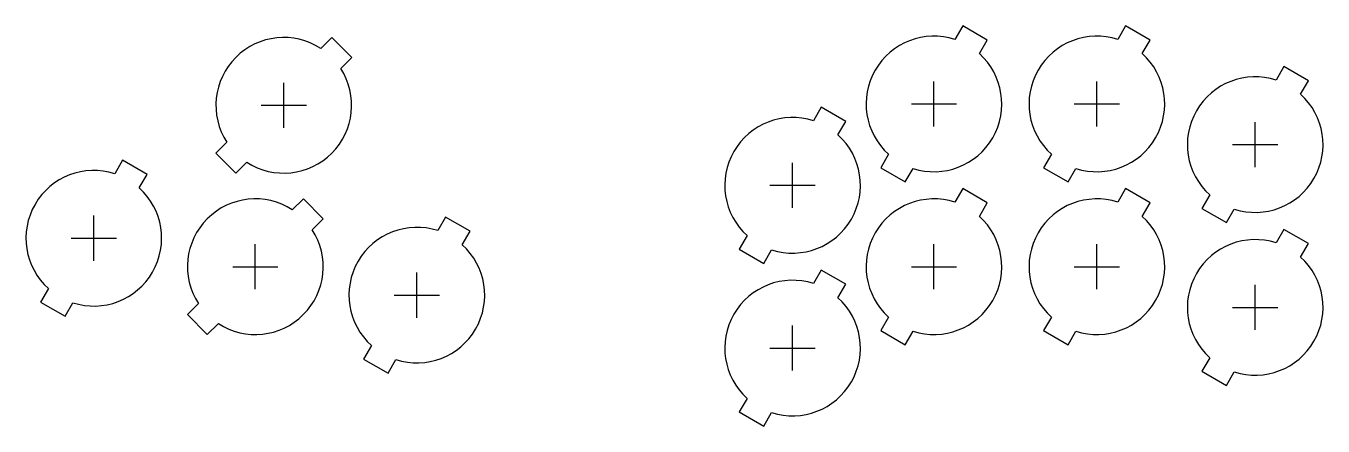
# Model space of a CAD drawing. Header units: millimetres. Extents: x -41 to 189, y -28 to 43.
import ezdxf

# ---------------------------------------------------------------- set-up
doc = ezdxf.new("R2010")
doc.units = ezdxf.units.MM
doc.layers.add('BUTTONS', color=1, linetype='Continuous')
doc.layers.add('REFERENCE', color=8, linetype='Continuous')

msp = doc.modelspace()

# ---------------------------------------------------------------- linework, layer by layer
at = {"layer": 'BUTTONS'}
for points in [[(123.7, 40.21, 0.809427), (111.97, 19.89), (110.58, 17.49), (114.92, 14.99), (116.3, 17.39, 0.809427), (128.03, 37.71), (129.42, 40.11), (125.08, 42.61)], [(152.5, 40.21, 0.809427), (140.77, 19.89), (139.38, 17.49), (143.72, 14.99), (145.1, 17.39, 0.809427), (156.83, 37.71), (158.22, 40.11), (153.88, 42.61)], [(11.57, 38.63, 0.809427), (-5.03, 22.03), (-6.99, 20.07), (-3.45, 16.54), (-1.5, 18.49, 0.809427), (15.1, 35.09), (17.06, 37.04), (13.52, 40.58)], [(180.5, 33.01, 0.809427), (168.77, 12.69), (167.38, 10.29), (171.72, 7.79), (173.1, 10.19, 0.809427), (184.83, 30.51), (186.22, 32.91), (181.88, 35.41)], [(98.7, 25.81, 0.809427), (86.97, 5.49), (85.58, 3.09), (89.92, 0.59), (91.3, 2.99, 0.809427), (103.03, 23.31), (104.42, 25.71), (100.08, 28.21)], [(-24.86, 16.45, 0.809427), (-36.59, -3.88), (-37.97, -6.27), (-33.64, -8.77), (-32.26, -6.38, 0.809427), (-20.53, 13.95), (-19.14, 16.34), (-23.47, 18.84)], [(123.7, 11.41, 0.809427), (111.97, -8.91), (110.58, -11.31), (114.92, -13.81), (116.3, -11.41, 0.809427), (128.03, 8.91), (129.42, 11.31), (125.08, 13.81)], [(152.5, 11.41, 0.809427), (140.77, -8.91), (139.38, -11.31), (143.72, -13.81), (145.1, -11.41, 0.809427), (156.83, 8.91), (158.22, 11.31), (153.88, 13.81)], [(6.53, 10.07, 0.809427), (-10.07, -6.53), (-12.02, -8.49), (-8.49, -12.02), (-6.53, -10.07, 0.809427), (10.07, 6.53), (12.02, 8.49), (8.49, 12.02)], [(32.26, 6.38, 0.809427), (20.53, -13.95), (19.14, -16.34), (23.47, -18.84), (24.86, -16.45, 0.809427), (36.59, 3.88), (37.97, 6.27), (33.64, 8.77)], [(180.5, 4.21, 0.809427), (168.77, -16.11), (167.38, -18.51), (171.72, -21.01), (173.1, -18.61, 0.809427), (184.83, 1.71), (186.22, 4.11), (181.88, 6.61)], [(98.7, -2.99, 0.809427), (86.97, -23.31), (85.58, -25.71), (89.92, -28.21), (91.3, -25.81, 0.809427), (103.03, -5.49), (104.42, -3.09), (100.08, -0.59)]]:
    msp.add_lwpolyline(points, format="xyb", close=True, dxfattribs=at)
at = {"layer": 'REFERENCE'}
for p, q in [((5.04, 24.56), (5.04, 32.56)), ((120, 24.8), (120, 32.8)), ((148.8, 24.8), (148.8, 32.8)), ((1.04, 28.56), (9.04, 28.56)), ((116, 28.8), (124, 28.8)), ((144.8, 28.8), (152.8, 28.8)), ((176.8, 17.6), (176.8, 25.6)), ((172.8, 21.6), (180.8, 21.6)), ((95, 10.4), (95, 18.4)), ((91, 14.4), (99, 14.4)), ((-28.56, 1.04), (-28.56, 9.04)), ((-32.56, 5.04), (-24.56, 5.04)), ((0, -4), (0, 4)), ((120, -4), (120, 4)), ((148.8, -4), (148.8, 4)), ((-4, 0), (4, 0)), ((116, 0), (124, 0)), ((144.8, 0), (152.8, 0)), ((28.56, -9.04), (28.56, -1.04)), ((176.8, -11.2), (176.8, -3.2)), ((24.56, -5.04), (32.56, -5.04)), ((172.8, -7.2), (180.8, -7.2)), ((95, -18.4), (95, -10.4)), ((91, -14.4), (99, -14.4))]:
    msp.add_line(p, q, dxfattribs=at)

doc.saveas('drawing.dxf')
